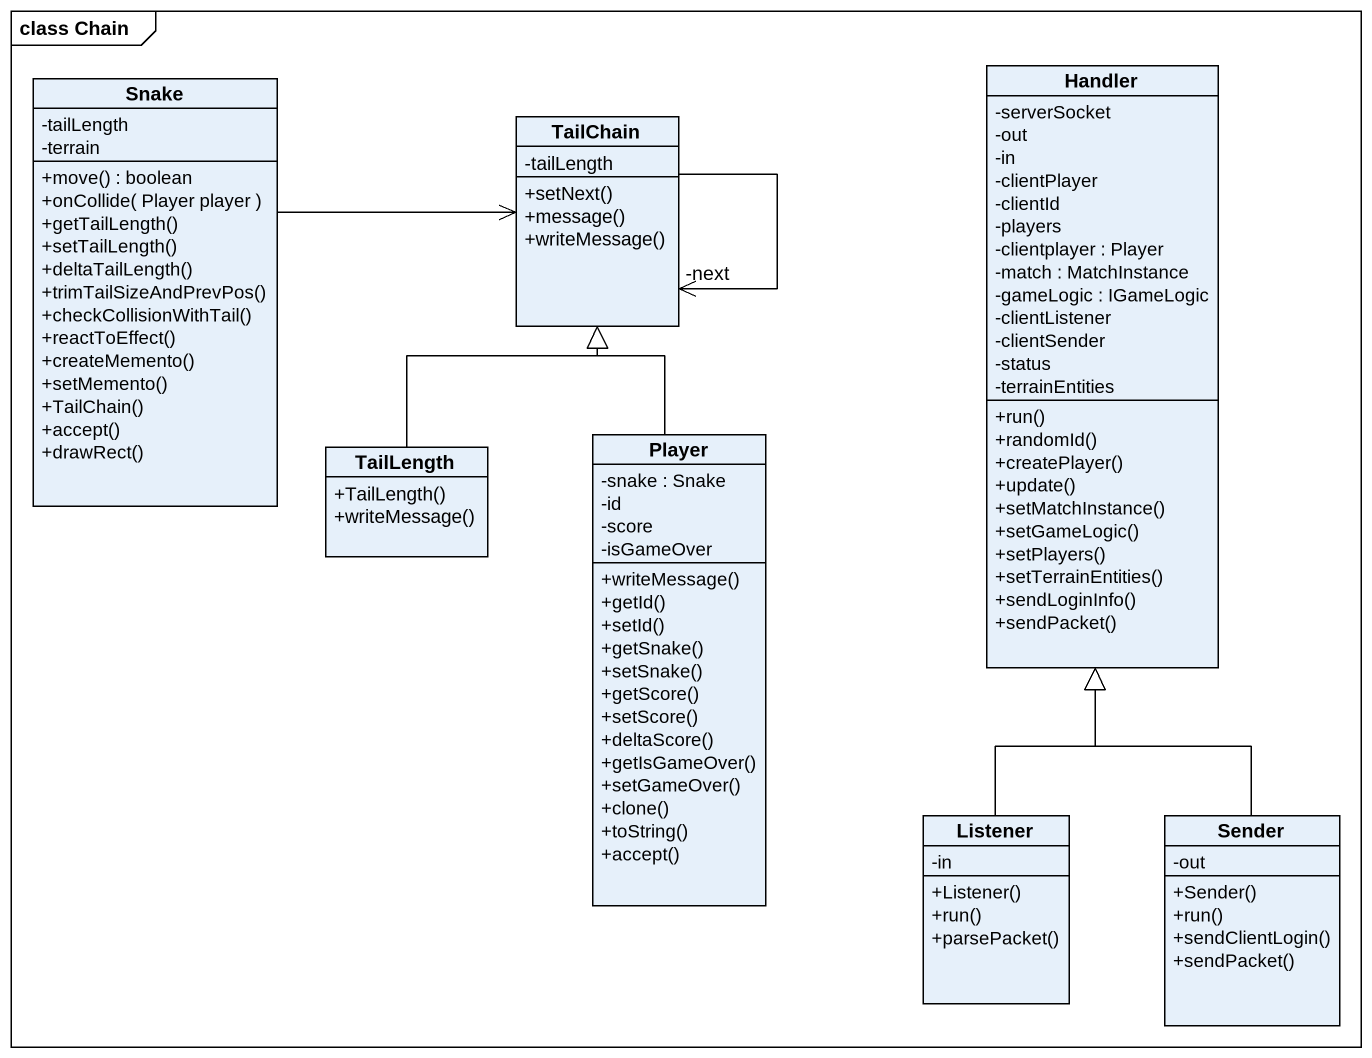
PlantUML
@startuml
mainframe class Chain
hide circle
hide empty members
skinparam classAttributeIconSize 0
class Snake {
  -tailLength
  -terrain
  +move() : boolean
  +onCollide( Player player )
  +getTailLength()
  +setTailLength()
  +deltaTailLength()
  +trimTailSizeAndPrevPos()
  +checkCollisionWithTail()
  +reactToEffect()
  +createMemento()
  +setMemento()
  +TailChain()
  +accept()
  +drawRect()
}
class Handler {
  -serverSocket
  -out
  -in
  -clientPlayer
  -clientId
  -players
  -clientplayer : Player
  -match : MatchInstance
  -gameLogic : IGameLogic
  -clientListener
  -clientSender
  -status
  -terrainEntities
  +run()
  +randomId()
  +createPlayer()
  +update()
  +setMatchInstance()
  +setGameLogic()
  +setPlayers()
  +setTerrainEntities()
  +sendLoginInfo()
  +sendPacket()
}
class TailChain {
  -tailLength
  +setNext()
  +message()
  +writeMessage()
}
class TailLength {
  +TailLength()
  +writeMessage()
}
class Player {
  -snake : Snake
  -id
  -score
  -isGameOver
  +writeMessage()
  +getId()
  +setId()
  +getSnake()
  +setSnake()
  +getScore()
  +setScore()
  +deltaScore()
  +getIsGameOver()
  +setGameOver()
  +clone()
  +toString()
  +accept()
}
class Listener {
  -in
  +Listener()
  +run()
  +parsePacket()
}
class Sender {
  -out
  +Sender()
  +run()
  +sendClientLogin()
  +sendPacket()
}
Snake -right-> TailChain
TailChain --> "-next" TailChain
TailLength -up-|> TailChain
Player -up-|> TailChain
Listener -up-|> Handler
Sender -up-|> Handler
@enduml
